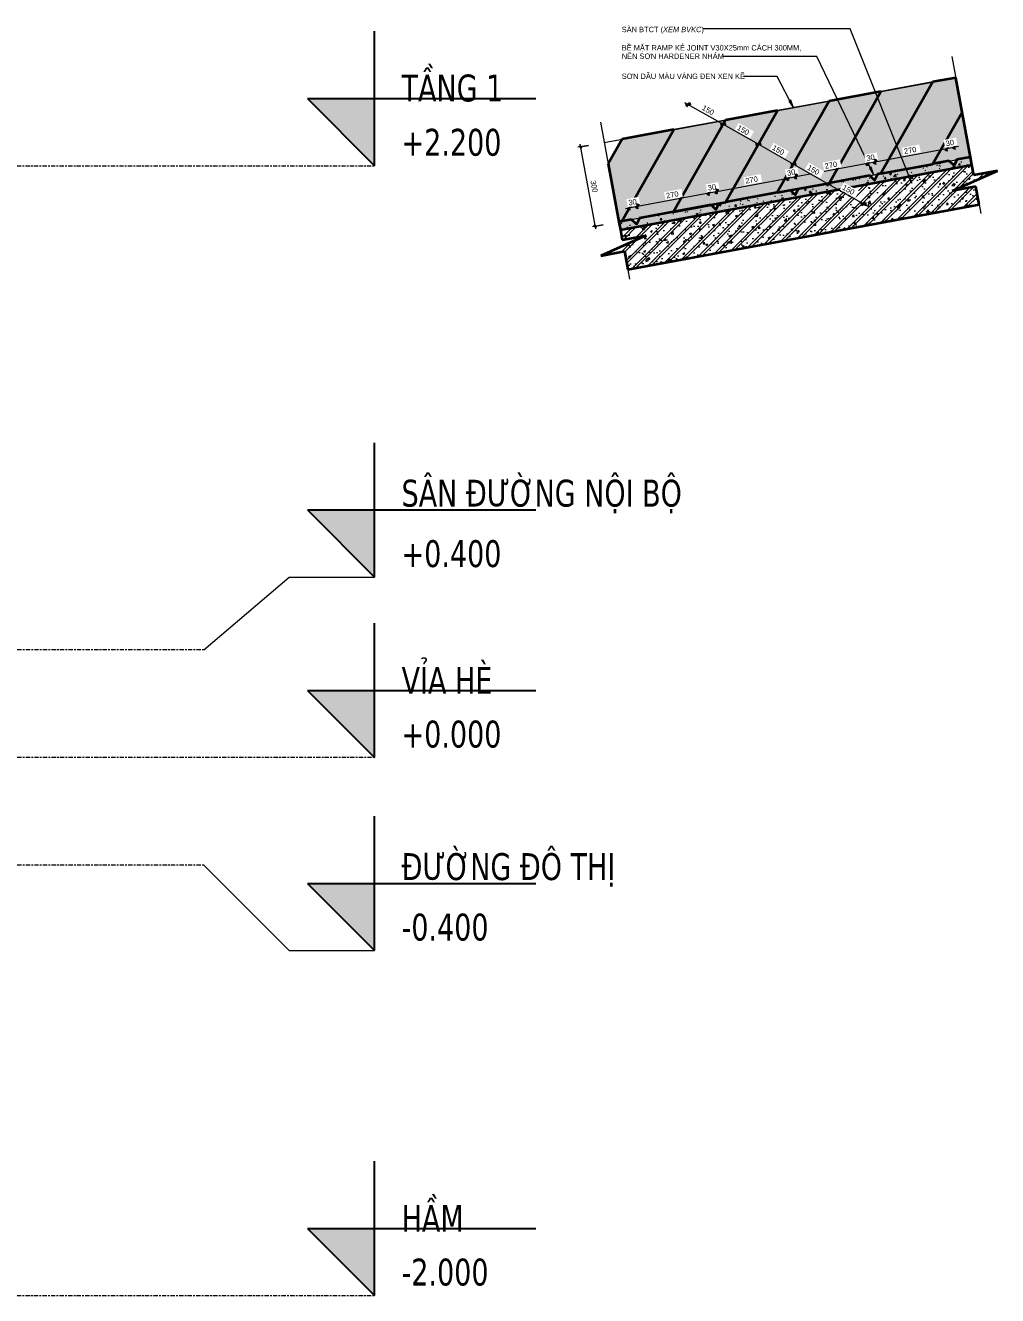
# Model space of a CAD drawing. Header units: millimetres. Extents: x 94264 to 187823, y -5375 to 75426.
# Drawn here: x 179865 to 183480, y -2000 to 2722 of the extents above; entities that cross this region are included whole.
import ezdxf

# ---------------------------------------------------------------- set-up
doc = ezdxf.new("R2010")
doc.units = ezdxf.units.MM
doc.linetypes.add('Centre', pattern=[31.75, 6.35, -4.7625, 15.875, -4.7625])
doc.linetypes.add('Dash', pattern=[6, 3, -3])
for name, color, linetype, lineweight in [('A-ANNO-DIMS', 211, 'Continuous', 9), ('A-ANNO-DIMS-10', 211, 'Continuous', 9), ('A-DETL-1', 90, 'Continuous', 35), ('A-DETL-GENF-1', 9, 'Continuous', 18), ('A-DETL-GENF-5', 31, 'Continuous', 18), ('A-DETL-GENF-6', 253, 'Continuous', 18), ('A-DETL-MEDM', 33, 'Continuous', 35), ('A-DETL-THIN', 151, 'Continuous', 18), ('A-FLOR-LEVL', 51, 'Continuous', 9), ('A-FLOR-LEVL-1', 51, 'Continuous', 25), ('A-FLOR-LEVL-2', 51, 'Centre', 9), ('A-FLOR-OVHD', 1, 'Dash', 18), ('G-ANNO-TEXT-1', 210, 'Continuous', 9), ('G-ANNO-TEXT-2', 7, 'Continuous', 9)]:
    doc.layers.add(name, color=color, linetype=linetype, lineweight=lineweight)
doc.styles.add('Arial_5', font='arial.ttf', dxfattribs={"width": 0.95, "height": 20})
doc.styles.add('Arial_6', font='arial.ttf', dxfattribs={"width": 0.8, "height": 20})
doc.styles.add('Arial_7', font='arial.ttf', dxfattribs={"height": 20})
doc.styles.add('Tahoma_B_1', font='tahomabd.ttf', dxfattribs={"width": 0.85, "height": 100})
doc.dimstyles.new('Diagonal_-_2_0mm_Arial', dxfattribs={"dimscale": 304.8, "dimtxt": 20.405188, "dimasz": 0.049213, "dimexe": 0.032808, "dimexo": 0.0625, "dimgap": 0.006562, "dimtad": 1, "dimdec": 0, "dimzin": 0, "dimdsep": 46, "dimtxsty": 'Arial_7', "dimblk1": 'OBLIQUE', "dimblk2": 'OBLIQUE', "dimsah": 1, "dimcen": 0.09, "dimdle": 0.049213, "dimazin": 0, "dimtfac": 1, "dimtdec": 4, "dimtix": 1, "dimtmove": 0, "dimatfit": 3, "dimfxl": 0.032808, "dimfxlon": 1, "dimtvp": 1, "dimtfill": 1, "dimtolj": 1, "dimtzin": 0, "dimarcsym": 2})
doc.dimstyles.new('TFV_Diagonal_-_2_mm_', dxfattribs={"dimscale": 304.8, "dimtxt": 20.405188, "dimasz": 0.026247, "dimexe": 0.032808, "dimexo": 0.0625, "dimgap": 0.022966, "dimtad": 1, "dimdec": 0, "dimrnd": 5, "dimzin": 0, "dimdsep": 46, "dimtxsty": 'Arial_6', "dimblk1": 'OBLIQUE', "dimblk2": 'OBLIQUE', "dimsah": 1, "dimcen": 0.09, "dimdle": 0.032808, "dimazin": 0, "dimtfac": 1, "dimtdec": 4, "dimtix": 1, "dimtmove": 0, "dimatfit": 3, "dimfxl": 0.098425, "dimfxlon": 1, "dimtvp": 1, "dimtolj": 1, "dimtzin": 0, "dimarcsym": 2})

# ---------------------------------------------------------------- blocks, each defined once
blk = doc.blocks.new('Level - CAO ĐỘ LEVEL-350587-TKCS_RAMP DỐC 2 - MẶT CẮT DỌC')
at = {"layer": 'A-FLOR-LEVL'}
blk.add_hatch(color=256, dxfattribs=at).paths.add_polyline_path([(-91865, 2450), (-91865, 2200), (-92115, 2450)])
at = {"layer": 'A-FLOR-LEVL-1'}
for p, q in [((-91865, 2200), (-91865, 2700)), ((-92115, 2450), (-91865, 2200)), ((-92115, 2450), (-91265, 2450))]:
    blk.add_line(p, q, dxfattribs=at)
blk = doc.blocks.new('DIMBLOCK35-CHI TIẾT RAMP - MẶT CẮT TƯỜNG SƠN DẦU')
at = {"layer": 'A-ANNO-DIMS-10'}
for p, q in [((181958.6, 2275.9), (181919.2, 2268.7)), ((181985.2, 1965.6), (181927.3, 2280.3)), ((181929.1, 2270.5), (181958.6, 2275.9)), ((182012.9, 1980.9), (181973.6, 1973.6)), ((181983.4, 1975.4), (182012.9, 1980.9))]:
    blk.add_line(p, q, dxfattribs=at)
at = {"layer": 'A-ANNO-DIMS-10', "lineweight": 35}
for p, q in [((181929.1, 2270.5), (181924.4, 2273.7)), ((181929.1, 2270.5), (181933.7, 2267.3)), ((181983.4, 1975.4), (181978.8, 1978.7)), ((181983.4, 1975.4), (181988.1, 1972.2))]:
    blk.add_line(p, q, dxfattribs=at)
at = {"layer": 'A-ANNO-DIMS-10', "color": 0, "insert": (181985.3, 2147), "char_height": 20, "width": 44.075, "attachment_point": 1, "rotation": 280.4375, "line_spacing_factor": 0.941778, "style": 'Arial_6'}
blk.add_mtext('300', dxfattribs=at)
blk = doc.blocks.new('_Oblique')
at = {"color": 0, "linetype": 'ByBlock', "lineweight": -2}
blk.add_line((-0.5, -0.5), (0.5, 0.5), dxfattribs=at)
blk = doc.blocks.new('DIMBLOCK36-CHI TIẾT RAMP - MẶT CẮT TƯỜNG SƠN DẦU')
at = {"layer": 'A-ANNO-DIMS-10'}
for p, q in [((182095.9, 2041.7), (182140.2, 2050)), ((182112.5, 2034.6), (182108.8, 2054.3)), ((182110.7, 2044.4), (182112.5, 2034.6)), ((182142.1, 2040.1), (182138.4, 2059.8)), ((182140.2, 2050), (182142.1, 2040.1))]:
    blk.add_line(p, q, dxfattribs=at)
at = {"layer": 'A-ANNO-DIMS-10', "lineweight": 35}
for p, q in [((182110.7, 2044.4), (182104.7, 2035.7)), ((182110.7, 2044.4), (182116.7, 2053.2)), ((182140.2, 2050), (182134.2, 2041.2)), ((182140.2, 2050), (182146.2, 2058.7))]:
    blk.add_line(p, q, dxfattribs=at)
at = {"layer": 'A-ANNO-DIMS-10', "color": 0, "insert": (182105.2, 2071.9), "char_height": 20, "width": 36.918, "attachment_point": 1, "rotation": 10.5799, "line_spacing_factor": 0.941778, "style": 'Arial_7', "bg_fill": 3, "box_fill_scale": 1.25, "bg_fill_color": 256, "bg_fill_true_color": 13158600, "bg_fill_transparency": 0}
blk.add_mtext('30', dxfattribs=at)
blk = doc.blocks.new('DIMBLOCK37-CHI TIẾT RAMP - MẶT CẮT TƯỜNG SƠN DẦU')
at = {"layer": 'A-ANNO-DIMS-10'}
for p, q in [((182140.2, 2050), (182405.8, 2099.6)), ((182407.6, 2089.7), (182403.9, 2109.4)), ((182405.8, 2099.6), (182407.6, 2089.7)), ((182142.1, 2040.1), (182138.4, 2059.8)), ((182140.2, 2050), (182142.1, 2040.1))]:
    blk.add_line(p, q, dxfattribs=at)
at = {"layer": 'A-ANNO-DIMS-10', "lineweight": 35}
for p, q in [((182405.8, 2099.6), (182399.8, 2090.8)), ((182405.8, 2099.6), (182411.8, 2108.3)), ((182140.2, 2050), (182134.2, 2041.2)), ((182140.2, 2050), (182146.2, 2058.7))]:
    blk.add_line(p, q, dxfattribs=at)
at = {"layer": 'A-ANNO-DIMS-10', "color": 0, "insert": (182245.2, 2098), "char_height": 20, "width": 55.377, "attachment_point": 1, "rotation": 10.5799, "line_spacing_factor": 0.941778, "style": 'Arial_7', "bg_fill": 3, "box_fill_scale": 1.25, "bg_fill_color": 256, "bg_fill_true_color": 13158600, "bg_fill_transparency": 0}
blk.add_mtext('270', dxfattribs=at)
blk = doc.blocks.new('DIMBLOCK38-CHI TIẾT RAMP - MẶT CẮT TƯỜNG SƠN DẦU')
at = {"layer": 'A-ANNO-DIMS-10', "lineweight": 35}
for p, q in [((182405.8, 2099.6), (182399.8, 2090.8)), ((182405.8, 2099.6), (182411.8, 2108.3)), ((182435.1, 2105), (182429.1, 2096.3)), ((182435.1, 2105), (182441.1, 2113.8))]:
    blk.add_line(p, q, dxfattribs=at)
at = {"layer": 'A-ANNO-DIMS-10'}
for p, q in [((182407.6, 2089.7), (182403.9, 2109.4)), ((182405.8, 2099.6), (182435.1, 2105)), ((182405.8, 2099.6), (182407.6, 2089.7)), ((182437, 2095.2), (182433.3, 2114.9)), ((182435.1, 2105), (182437, 2095.2))]:
    blk.add_line(p, q, dxfattribs=at)
at = {"layer": 'A-ANNO-DIMS-10', "color": 0, "insert": (182400.2, 2127), "char_height": 20, "width": 36.918, "attachment_point": 1, "rotation": 10.5799, "line_spacing_factor": 0.941778, "style": 'Arial_7', "bg_fill": 3, "box_fill_scale": 1.25, "bg_fill_color": 256, "bg_fill_true_color": 13158600, "bg_fill_transparency": 0}
blk.add_mtext('30', dxfattribs=at)
blk = doc.blocks.new('DIMBLOCK39-CHI TIẾT RAMP - MẶT CẮT TƯỜNG SƠN DẦU')
at = {"layer": 'A-ANNO-DIMS-10'}
for p, q in [((182435.1, 2105), (182700.5, 2154.6)), ((182702.4, 2144.8), (182698.7, 2164.4)), ((182700.5, 2154.6), (182702.4, 2144.8)), ((182437, 2095.2), (182433.3, 2114.9)), ((182435.1, 2105), (182437, 2095.2))]:
    blk.add_line(p, q, dxfattribs=at)
at = {"layer": 'A-ANNO-DIMS-10', "lineweight": 35}
for p, q in [((182700.5, 2154.6), (182694.5, 2145.9)), ((182700.5, 2154.6), (182706.5, 2163.4)), ((182435.1, 2105), (182429.1, 2096.3)), ((182435.1, 2105), (182441.1, 2113.8))]:
    blk.add_line(p, q, dxfattribs=at)
at = {"layer": 'A-ANNO-DIMS-10', "color": 0, "insert": (182540, 2153.1), "char_height": 20, "width": 55.377, "attachment_point": 1, "rotation": 10.5799, "line_spacing_factor": 0.941778, "style": 'Arial_7', "bg_fill": 3, "box_fill_scale": 1.25, "bg_fill_color": 256, "bg_fill_true_color": 13158600, "bg_fill_transparency": 0}
blk.add_mtext('270', dxfattribs=at)
blk = doc.blocks.new('DIMBLOCK40-CHI TIẾT RAMP - MẶT CẮT TƯỜNG SƠN DẦU')
at = {"layer": 'A-ANNO-DIMS-10', "lineweight": 35}
for p, q in [((182700.5, 2154.6), (182694.5, 2145.9)), ((182700.5, 2154.6), (182706.5, 2163.4)), ((182730, 2160.1), (182724, 2151.4)), ((182730, 2160.1), (182736, 2168.9))]:
    blk.add_line(p, q, dxfattribs=at)
at = {"layer": 'A-ANNO-DIMS-10'}
for p, q in [((182702.4, 2144.8), (182698.7, 2164.4)), ((182700.5, 2154.6), (182730, 2160.1)), ((182700.5, 2154.6), (182702.4, 2144.8)), ((182731.9, 2150.3), (182728.2, 2169.9)), ((182730, 2160.1), (182731.9, 2150.3))]:
    blk.add_line(p, q, dxfattribs=at)
at = {"layer": 'A-ANNO-DIMS-10', "color": 0, "insert": (182695, 2182), "char_height": 20, "width": 36.918, "attachment_point": 1, "rotation": 10.5799, "line_spacing_factor": 0.941778, "style": 'Arial_7', "bg_fill": 3, "box_fill_scale": 1.25, "bg_fill_color": 256, "bg_fill_true_color": 13158600, "bg_fill_transparency": 0}
blk.add_mtext('30', dxfattribs=at)
blk = doc.blocks.new('DIMBLOCK41-CHI TIẾT RAMP - MẶT CẮT TƯỜNG SƠN DẦU')
at = {"layer": 'A-ANNO-DIMS-10'}
for p, q in [((182997.3, 2199.9), (182993.7, 2219.5)), ((182730, 2160.1), (182995.5, 2209.7)), ((182995.5, 2209.7), (182997.3, 2199.9)), ((182731.9, 2150.3), (182728.2, 2169.9)), ((182730, 2160.1), (182731.9, 2150.3))]:
    blk.add_line(p, q, dxfattribs=at)
at = {"layer": 'A-ANNO-DIMS-10', "lineweight": 35}
for p, q in [((182995.5, 2209.7), (182989.5, 2200.9)), ((182995.5, 2209.7), (183001.5, 2218.4)), ((182730, 2160.1), (182724, 2151.4)), ((182730, 2160.1), (182736, 2168.9))]:
    blk.add_line(p, q, dxfattribs=at)
at = {"layer": 'A-ANNO-DIMS-10', "color": 0, "insert": (182834.9, 2208.2), "char_height": 20, "width": 55.377, "attachment_point": 1, "rotation": 10.5799, "line_spacing_factor": 0.941778, "style": 'Arial_7', "bg_fill": 3, "box_fill_scale": 1.25, "bg_fill_color": 256, "bg_fill_true_color": 13158600, "bg_fill_transparency": 0}
blk.add_mtext('270', dxfattribs=at)
blk = doc.blocks.new('DIMBLOCK42-CHI TIẾT RAMP - MẶT CẮT TƯỜNG SƠN DẦU')
at = {"layer": 'A-ANNO-DIMS-10'}
for p, q in [((182997.3, 2199.9), (182993.7, 2219.5)), ((183026.8, 2205.4), (183023.1, 2225)), ((182995.5, 2209.7), (183024.9, 2215.2)), ((182995.5, 2209.7), (182997.3, 2199.9)), ((183024.9, 2215.2), (183026.8, 2205.4))]:
    blk.add_line(p, q, dxfattribs=at)
at = {"layer": 'A-ANNO-DIMS-10', "lineweight": 35}
for p, q in [((183024.9, 2215.2), (183030.9, 2223.9)), ((182995.5, 2209.7), (182989.5, 2200.9)), ((182995.5, 2209.7), (183001.5, 2218.4)), ((183024.9, 2215.2), (183018.9, 2206.4))]:
    blk.add_line(p, q, dxfattribs=at)
at = {"layer": 'A-ANNO-DIMS-10', "color": 0, "insert": (182989.9, 2237.1), "char_height": 20, "width": 36.918, "attachment_point": 1, "rotation": 10.5799, "line_spacing_factor": 0.941778, "style": 'Arial_7', "bg_fill": 3, "box_fill_scale": 1.25, "bg_fill_color": 256, "bg_fill_true_color": 13158600, "bg_fill_transparency": 0}
blk.add_mtext('30', dxfattribs=at)
blk = doc.blocks.new('DIMBLOCK43-CHI TIẾT RAMP - MẶT CẮT TƯỜNG SƠN DẦU')
at = {"layer": 'A-ANNO-DIMS-10'}
for p, q in [((183292.2, 2254.9), (183288.5, 2274.6)), ((183026.8, 2205.4), (183023.1, 2225)), ((183024.9, 2215.2), (183290.3, 2264.8)), ((183290.3, 2264.8), (183292.2, 2254.9)), ((183024.9, 2215.2), (183026.8, 2205.4))]:
    blk.add_line(p, q, dxfattribs=at)
at = {"layer": 'A-ANNO-DIMS-10', "lineweight": 35}
for p, q in [((183290.3, 2264.8), (183296.3, 2273.5)), ((183024.9, 2215.2), (183030.9, 2223.9)), ((183290.3, 2264.8), (183284.3, 2256)), ((183024.9, 2215.2), (183018.9, 2206.4))]:
    blk.add_line(p, q, dxfattribs=at)
at = {"layer": 'A-ANNO-DIMS-10', "color": 0, "insert": (183129.8, 2263.2), "char_height": 20, "width": 55.377, "attachment_point": 1, "rotation": 10.5799, "line_spacing_factor": 0.941778, "style": 'Arial_7', "bg_fill": 3, "box_fill_scale": 1.25, "bg_fill_color": 256, "bg_fill_true_color": 13158600, "bg_fill_transparency": 0}
blk.add_mtext('270', dxfattribs=at)
blk = doc.blocks.new('DIMBLOCK44-CHI TIẾT RAMP - MẶT CẮT TƯỜNG SƠN DẦU')
at = {"layer": 'A-ANNO-DIMS-10'}
for p, q in [((183292.2, 2254.9), (183288.5, 2274.6)), ((183290.3, 2264.8), (183334.6, 2273)), ((183321.7, 2260.4), (183318, 2280.1)), ((183319.8, 2270.3), (183321.7, 2260.4)), ((183290.3, 2264.8), (183292.2, 2254.9))]:
    blk.add_line(p, q, dxfattribs=at)
at = {"layer": 'A-ANNO-DIMS-10', "lineweight": 35}
for p, q in [((183290.3, 2264.8), (183296.3, 2273.5)), ((183319.8, 2270.3), (183313.8, 2261.5)), ((183319.8, 2270.3), (183325.8, 2279)), ((183290.3, 2264.8), (183284.3, 2256))]:
    blk.add_line(p, q, dxfattribs=at)
at = {"layer": 'A-ANNO-DIMS-10', "color": 0, "insert": (183284.8, 2292.2), "char_height": 20, "width": 36.918, "attachment_point": 1, "rotation": 10.5799, "line_spacing_factor": 0.941778, "style": 'Arial_7', "bg_fill": 3, "box_fill_scale": 1.25, "bg_fill_color": 256, "bg_fill_true_color": 13158600, "bg_fill_transparency": 0}
blk.add_mtext('30', dxfattribs=at)
blk = doc.blocks.new('DIMBLOCK45-CHI TIẾT RAMP - MẶT CẮT TƯỜNG SƠN DẦU')
at = {"layer": 'A-ANNO-DIMS-10'}
for p, q in [((182316, 2435.7), (182459.5, 2354.3)), ((182324.1, 2419.6), (182334, 2437)), ((182329, 2428.3), (182324.1, 2419.6)), ((182464.4, 2363), (182454.6, 2345.6)), ((182459.5, 2354.3), (182464.4, 2363))]:
    blk.add_line(p, q, dxfattribs=at)
at = {"layer": 'A-ANNO-DIMS-10', "lineweight": 35}
for p, q in [((182329, 2428.3), (182318.8, 2425.4)), ((182329, 2428.3), (182339.3, 2431.1)), ((182459.5, 2354.3), (182449.3, 2351.4)), ((182459.5, 2354.3), (182469.7, 2357.1))]:
    blk.add_line(p, q, dxfattribs=at)
at = {"layer": 'A-ANNO-DIMS-10', "color": 0, "insert": (182388, 2427), "char_height": 20, "width": 55.377, "attachment_point": 1, "rotation": 330.4375, "line_spacing_factor": 0.941778, "style": 'Arial_7', "bg_fill": 3, "box_fill_scale": 1.25, "bg_fill_color": 256, "bg_fill_true_color": 13158600, "bg_fill_transparency": 0}
blk.add_mtext('150', dxfattribs=at)
blk = doc.blocks.new('DIMBLOCK46-CHI TIẾT RAMP - MẶT CẮT TƯỜNG SƠN DẦU')
at = {"layer": 'A-ANNO-DIMS-10'}
for p, q in [((182464.4, 2363), (182454.6, 2345.6)), ((182459.5, 2354.3), (182464.4, 2363)), ((182459.5, 2354.3), (182590, 2280.3)), ((182594.9, 2289), (182585.1, 2271.6)), ((182590, 2280.3), (182594.9, 2289))]:
    blk.add_line(p, q, dxfattribs=at)
at = {"layer": 'A-ANNO-DIMS-10', "lineweight": 35}
for p, q in [((182459.5, 2354.3), (182449.3, 2351.4)), ((182459.5, 2354.3), (182469.7, 2357.1)), ((182590, 2280.3), (182579.8, 2277.4)), ((182590, 2280.3), (182600.2, 2283.1))]:
    blk.add_line(p, q, dxfattribs=at)
at = {"layer": 'A-ANNO-DIMS-10', "color": 0, "insert": (182518.5, 2353), "char_height": 20, "width": 55.377, "attachment_point": 1, "rotation": 330.4375, "line_spacing_factor": 0.941778, "style": 'Arial_7', "bg_fill": 3, "box_fill_scale": 1.25, "bg_fill_color": 256, "bg_fill_true_color": 13158600, "bg_fill_transparency": 0}
blk.add_mtext('150', dxfattribs=at)
blk = doc.blocks.new('DIMBLOCK47-CHI TIẾT RAMP - MẶT CẮT TƯỜNG SƠN DẦU')
at = {"layer": 'A-ANNO-DIMS-10', "lineweight": 35}
for p, q in [((182590, 2280.3), (182579.8, 2277.4)), ((182590, 2280.3), (182600.2, 2283.1)), ((182720.5, 2206.3), (182710.2, 2203.4)), ((182720.5, 2206.3), (182730.7, 2209.1))]:
    blk.add_line(p, q, dxfattribs=at)
at = {"layer": 'A-ANNO-DIMS-10'}
for p, q in [((182594.9, 2289), (182585.1, 2271.6)), ((182590, 2280.3), (182594.9, 2289)), ((182590, 2280.3), (182720.5, 2206.3)), ((182725.4, 2215), (182715.5, 2197.6)), ((182720.5, 2206.3), (182725.4, 2215))]:
    blk.add_line(p, q, dxfattribs=at)
at = {"layer": 'A-ANNO-DIMS-10', "color": 0, "insert": (182649, 2279), "char_height": 20, "width": 55.377, "attachment_point": 1, "rotation": 330.4375, "line_spacing_factor": 0.941778, "style": 'Arial_7', "bg_fill": 3, "box_fill_scale": 1.25, "bg_fill_color": 256, "bg_fill_true_color": 13158600, "bg_fill_transparency": 0}
blk.add_mtext('150', dxfattribs=at)
blk = doc.blocks.new('DIMBLOCK48-CHI TIẾT RAMP - MẶT CẮT TƯỜNG SƠN DẦU')
at = {"layer": 'A-ANNO-DIMS-10', "lineweight": 35}
for p, q in [((182720.5, 2206.3), (182710.2, 2203.4)), ((182720.5, 2206.3), (182730.7, 2209.1)), ((182850.9, 2132.2), (182840.7, 2129.4)), ((182850.9, 2132.2), (182861.2, 2135.1))]:
    blk.add_line(p, q, dxfattribs=at)
at = {"layer": 'A-ANNO-DIMS-10'}
for p, q in [((182725.4, 2215), (182715.5, 2197.6)), ((182720.5, 2206.3), (182725.4, 2215)), ((182720.5, 2206.3), (182850.9, 2132.2)), ((182855.9, 2140.9), (182846, 2123.5)), ((182850.9, 2132.2), (182855.9, 2140.9))]:
    blk.add_line(p, q, dxfattribs=at)
at = {"layer": 'A-ANNO-DIMS-10', "color": 0, "insert": (182779.4, 2205), "char_height": 20, "width": 55.377, "attachment_point": 1, "rotation": 330.4375, "line_spacing_factor": 0.941778, "style": 'Arial_7', "bg_fill": 3, "box_fill_scale": 1.25, "bg_fill_color": 256, "bg_fill_true_color": 13158600, "bg_fill_transparency": 0}
blk.add_mtext('150', dxfattribs=at)
blk = doc.blocks.new('DIMBLOCK49-CHI TIẾT RAMP - MẶT CẮT TƯỜNG SƠN DẦU')
at = {"layer": 'A-ANNO-DIMS-10', "lineweight": 35}
for p, q in [((182850.9, 2132.2), (182840.7, 2129.4)), ((182850.9, 2132.2), (182861.2, 2135.1)), ((182981.4, 2058.2), (182971.2, 2055.4)), ((182981.4, 2058.2), (182991.6, 2061.1))]:
    blk.add_line(p, q, dxfattribs=at)
at = {"layer": 'A-ANNO-DIMS-10'}
for p, q in [((182855.9, 2140.9), (182846, 2123.5)), ((182850.9, 2132.2), (182855.9, 2140.9)), ((182850.9, 2132.2), (182994.5, 2050.8)), ((182986.3, 2066.9), (182976.5, 2049.5)), ((182981.4, 2058.2), (182986.3, 2066.9))]:
    blk.add_line(p, q, dxfattribs=at)
at = {"layer": 'A-ANNO-DIMS-10', "color": 0, "insert": (182909.9, 2131), "char_height": 20, "width": 55.377, "attachment_point": 1, "rotation": 330.4375, "line_spacing_factor": 0.941778, "style": 'Arial_7', "bg_fill": 3, "box_fill_scale": 1.25, "bg_fill_color": 256, "bg_fill_true_color": 13158600, "bg_fill_transparency": 0}
blk.add_mtext('150', dxfattribs=at)

msp = doc.modelspace()

# ---------------------------------------------------------------- hatches: boundary and pattern name
at = {"layer": 'A-DETL-GENF-1'}
h = msp.add_hatch(dxfattribs=at)
h.set_pattern_fill('FP_26', color=256, style=0, pattern_type=2)
h.set_pattern_definition([(50, (179295.841, 0), (21.86195, -1.91319), [2.286, -25.146]), (355, (179295.841, 0), (-4.22889, 22.92682), [1.829, -20.117]), (100.451, (179297.663, -0.16), (17.63268, 21.01409), [1.943, -21.371]), (46.184, (179295.84, 6.096), (32.52921, -5.04517), [3.429, -37.719]), (96.636, (179298.552, 5.676), (28.48872, 29.69111), [2.914, -32.056]), (351.184, (179295.84, 6.096), (28.489, 29.6905), [2.743, -30.175]), (21, (179298.89, 4.572), (18.19336, -12.2722), [2.286, -25.146]), (326, (179298.89, 4.572), (7.41647, 22.10245), [1.829, -20.117]), (71.451, (179300.405, 3.55), (25.60972, 9.83084), [1.943, -21.371]), (37.5, (179295.841, 0), (0.37084, 10.146492), [0.335, -19.538, 0.335, -20.086, -20.193]), (37.5, (179295.841, 0), (0.37084, 10.146492), [-40.295, 0.335, -19.858]), (7.5, (179295.841, 0), (8.018483, 12.021467), [0.335, -11.308, 0.335, -19.08, -7.696]), (7.5, (179295.841, 0), (8.018483, 12.021467), [-31.059, 0.335, -7.361]), (327.5, (179289.044, 0), (16.271049, -0.687022), [0.335, -7.285, 0.335, -23.439, -31.547]), (327.5, (179289.044, 0), (16.271049, -0.687022), [-31.394, 0.335, -31.212]), (317.5, (179285.996, 0), (17.77573, 3.05162), [0.335, -9.571, 0.335, -15.453, -22.403]), (317.5, (179285.996, 0), (17.77573, 3.05162), [-25.695, 0.335, -22.068])])
h.paths.add_polyline_path([(182077.1, 1962.2), (183384.3, 2203), (183378.8, 2232.6), (183328.6, 2223.4), (183317.5, 2200.9), (183299.1, 2217.9), (183238.1, 2206.7), (183238, 2206.5), (183045.4, 2171.1), (183045.4, 2171.2), (183033.5, 2169), (183022.4, 2146.5), (183004.1, 2163.5), (182738.5, 2114.5), (182727.4, 2092.1), (182709.1, 2109.1), (182443.5, 2060.2), (182432.4, 2037.7), (182414.2, 2054.6), (182148.5, 2005.7), (182137.4, 1983.2), (182118.9, 2000.3), (182071.7, 1991.6)])
h = msp.add_hatch(dxfattribs=at)
h.set_pattern_fill('FP_25', color=256, style=0, pattern_type=2)
h.set_pattern_definition([(50, (179295.84, 0), (72.8738, -6.3761), [7.62, -83.82]), (355, (179295.84, 0), (-14.097, 76.4224), [6.096, -67.056]), (100.451, (179301.914, -0.53), (58.777, 70.0469), [6.476, -71.236]), (46.184, (179295.84, 20.32), (108.4314, -16.8175), [11.43, -125.73]), (96.636, (179304.88, 18.92), (94.961, 98.971), [9.714, -106.854]), (351.184, (179295.84, 20.32), (94.9623, 98.9702), [9.144, -100.584]), (21, (179306, 15.24), (60.64565, -40.9065), [7.62, -83.82]), (326, (179306, 15.24), (24.7208, 73.6749), [6.096, -67.056]), (71.451, (179311.055, 11.83), (85.3669, 32.7687), [6.476, -71.236]), (37.5, (179295.84, 0), (1.23552, 33.82243), [0.671, -65.573, 0.671, -67.401, -67.31]), (37.5, (179295.84, 0), (1.23552, 33.82243), [-134.315, 0.671, -66.639]), (7.5, (179295.84, 0), (26.72815, 40.07255), [0.671, -38.141, 0.671, -64.049, -25.654]), (7.5, (179295.84, 0), (26.72815, 40.07255), [-103.53, 0.671, -24.983]), (327.5, (179273.184, 0), (54.23632, -2.29212), [0.671, -24.729, 0.671, -78.577, -105.156]), (327.5, (179273.184, 0), (54.23632, -2.29212), [-104.648, 0.671, -104.485]), (317.5, (179263.024, 0), (59.2516, 10.17014), [0.671, -32.349, 0.671, -51.958, -74.676]), (317.5, (179263.024, 0), (59.2516, 10.17014), [-85.649, 0.671, -74.005]), (45, (179295.84, 0), (-25.14472, 25.14472), []), (45, (179295.84, 38.1), (-25.14472, 25.14472), [])])
h.paths.add_polyline_path([(182104.3, 1814.7), (183411.5, 2055.5), (183399, 2123.1), (183311.3, 2106.7), (183479.6, 2181.5), (183391.3, 2165.2), (183384.3, 2203), (182077.1, 1962.2), (182084.1, 1924.4), (182172.4, 1940.6), (182004.1, 1865.8), (182091.9, 1882.2)])
at = {"layer": 'A-DETL-GENF-5'}
h = msp.add_hatch(color=256, dxfattribs=at)
h.paths.add_polyline_path([(182082.5, 1993.7), (182275.1, 2029.2), (182468.3, 2369.8), (182275.8, 2334.3), (182086.3, 2000.3)])
h.paths.add_polyline_path([(182467.7, 2064.7), (182660.3, 2100.2), (182853.5, 2440.8), (182660.9, 2405.3), (182468.3, 2065.8)])
h.paths.add_polyline_path([(182852.9, 2135.7), (183045.5, 2171.2), (183238.6, 2511.7), (183046, 2476.2), (182853.5, 2136.7)])
h.paths.add_polyline_path([(183238.1, 2206.7), (183299.1, 2217.9), (183299.2, 2217.8), (183328.5, 2223.2), (183328.6, 2223.4), (183378.8, 2232.6), (183347.6, 2399.8), (183238.6, 2207.7)])
at = {"layer": 'A-DETL-GENF-6'}
h = msp.add_hatch(color=256, dxfattribs=at)
h.paths.add_polyline_path([(182071.7, 1991.7), (182082.5, 1993.7), (182275.8, 2334.3), (182083.2, 2298.9), (182031.4, 2207.5)])
h.paths.add_polyline_path([(182275.1, 2029.2), (182467.7, 2064.6), (182660.9, 2405.3), (182468.3, 2369.8)])
h.paths.add_polyline_path([(182660.3, 2100.1), (182852.8, 2135.6), (183046, 2476.2), (182853.5, 2440.8)])
h.paths.add_polyline_path([(183045.4, 2171.1), (183238, 2206.5), (183347.6, 2399.8), (183323.8, 2527.4), (183238.6, 2511.7)])
h = msp.add_hatch(dxfattribs=at)
h.set_pattern_fill('FP_27', color=256, style=0, pattern_type=2)
h.set_pattern_definition([(50, (179295.84, 0), (72.8738, -6.3761), [7.62, -83.82]), (355, (179295.84, 0), (-14.097, 76.4224), [6.096, -67.056]), (100.451, (179301.914, -0.53), (58.777, 70.0469), [6.476, -71.236]), (46.184, (179295.84, 20.32), (108.4314, -16.8175), [11.43, -125.73]), (96.636, (179304.88, 18.92), (94.961, 98.971), [9.714, -106.854]), (351.184, (179295.84, 20.32), (94.9623, 98.9702), [9.144, -100.584]), (21, (179306, 15.24), (60.64565, -40.9065), [7.62, -83.82]), (326, (179306, 15.24), (24.7208, 73.6749), [6.096, -67.056]), (71.451, (179311.055, 11.83), (85.3669, 32.7687), [6.476, -71.236]), (37.5, (179295.84, 0), (1.23552, 33.82243), [3.353, -62.89, 3.353, -64.719, -67.31]), (37.5, (179295.84, 0), (1.23552, 33.82243), [-134.315, 3.353, -63.957]), (7.5, (179295.84, 0), (26.72815, 40.07255), [3.353, -35.458, 3.353, -61.366, -25.654]), (7.5, (179295.84, 0), (26.72815, 40.07255), [-103.53, 3.353, -22.301]), (327.5, (179273.184, 0), (54.23632, -2.29212), [3.353, -22.047, 3.353, -75.895, -105.156]), (327.5, (179273.184, 0), (54.23632, -2.29212), [-104.648, 3.353, -101.803]), (317.5, (179263.024, 0), (59.2516, 10.17014), [3.353, -29.667, 3.353, -49.276, -74.676]), (317.5, (179263.024, 0), (59.2516, 10.17014), [-85.649, 3.353, -71.323])])
h.paths.add_polyline_path([(182077.1, 1962.2), (183384.3, 2203), (183378.8, 2232.6), (183328.6, 2223.4), (183317.5, 2200.9), (183299.1, 2217.9), (183238.1, 2206.7), (183238, 2206.5), (183045.4, 2171.1), (183045.4, 2171.2), (183033.5, 2169), (183022.4, 2146.5), (183004.1, 2163.5), (182738.5, 2114.5), (182727.4, 2092.1), (182709.1, 2109.1), (182443.5, 2060.2), (182432.4, 2037.7), (182414.2, 2054.6), (182148.5, 2005.7), (182137.4, 1983.2), (182118.9, 2000.3), (182071.7, 1991.6)])
at = {"layer": 'G-ANNO-TEXT-1'}
for points in [[(182720.8, 2415.7), (182710.4, 2444.1), (182703.4, 2440.4)], [(183019.3, 2165.7), (183009.9, 2194.5), (183002.7, 2191.1)], [(183160.8, 2136), (183153.3, 2165.3), (183146, 2162.4)]]:
    msp.add_hatch(color=256, dxfattribs=at).paths.add_polyline_path(points)

# ---------------------------------------------------------------- linework, layer by layer
at = {"layer": 'A-DETL-1'}
for p, q in [((183311.3, 2106.7), (183479.6, 2181.5)), ((183391.3, 2165.2), (183384.3, 2203)), ((183479.6, 2181.5), (183391.3, 2165.2)), ((183399, 2123.1), (183311.3, 2106.7)), ((183411.5, 2055.5), (183399, 2123.1)), ((182104.3, 1814.7), (183411.5, 2055.5)), ((182172.4, 1940.6), (182004.1, 1865.8)), ((182077.1, 1962.2), (182084.1, 1924.4)), ((182084.1, 1924.4), (182172.4, 1940.6)), ((182004.1, 1865.8), (182091.9, 1882.2)), ((182091.9, 1882.2), (182104.3, 1814.7))]:
    msp.add_line(p, q, dxfattribs=at)
at = {"layer": 'A-DETL-MEDM'}
for p, q in [((183238.6, 2511.7), (183045.4, 2171.1)), ((183323.8, 2527.4), (183238.6, 2511.7)), ((183347.6, 2399.8), (183323.8, 2527.4)), ((182852.8, 2135.6), (183046, 2476.2)), ((183046, 2476.2), (182853.5, 2440.8)), ((182853.5, 2440.8), (182660.3, 2100.1)), ((182468.3, 2369.8), (182275.1, 2029.2)), ((182467.7, 2064.6), (182660.9, 2405.3)), ((182660.9, 2405.3), (182468.3, 2369.8)), ((183238, 2206.5), (183347.6, 2399.8)), ((183378.9, 2232.5), (183347.6, 2399.8)), ((182082.5, 1993.7), (182275.8, 2334.3)), ((182275.8, 2334.3), (182083.2, 2298.9)), ((182083.2, 2298.9), (182031.4, 2207.5)), ((183328.6, 2223.4), (183317.5, 2200.9)), ((183378.8, 2232.6), (183328.6, 2223.4)), ((183384.3, 2203), (183378.8, 2232.6)), ((182031.4, 2207.5), (182071.7, 1991.7)), ((182077.1, 1962.2), (183384.3, 2203)), ((183045.4, 2171.1), (183238, 2206.5)), ((183299.1, 2217.9), (183238.1, 2206.7)), ((183317.5, 2200.9), (183299.1, 2217.9)), ((182660.3, 2100.1), (182852.8, 2135.6)), ((183004.1, 2163.5), (182852.9, 2135.7)), ((183022.4, 2146.5), (183004.1, 2163.5)), ((183033.5, 2169), (183022.4, 2146.5)), ((183045.5, 2171.2), (183033.5, 2169)), ((182660.3, 2100.2), (182467.7, 2064.7)), ((182727.4, 2092.1), (182709.1, 2109.1)), ((182738.5, 2114.5), (182727.4, 2092.1)), ((182414.2, 2054.6), (182148.5, 2005.7)), ((182275.1, 2029.2), (182467.7, 2064.6)), ((182432.4, 2037.7), (182414.2, 2054.6)), ((182443.5, 2060.2), (182432.4, 2037.7)), ((182118.9, 2000.3), (182071.7, 1991.6)), ((182071.7, 1991.7), (182082.5, 1993.7)), ((182071.7, 1991.6), (182077.1, 1962.2)), ((182137.4, 1983.2), (182118.9, 2000.3)), ((182148.5, 2005.7), (182137.4, 1983.2))]:
    msp.add_line(p, q, dxfattribs=at)
at = {"layer": 'A-DETL-THIN'}
for p, q in [((183309.1, 2606), (183378.9, 2232.5)), ((182017.3, 2286.7), (183323.8, 2527.4)), ((183238.6, 2511.7), (183046, 2476.2)), ((182853.5, 2440.8), (182660.9, 2405.3)), ((182003.5, 2362.2), (182071.7, 1991.7)), ((182468.3, 2369.8), (182275.8, 2334.3)), ((182071.7, 1991.7), (183378.9, 2232.5)), ((183299.2, 2217.8), (183328.5, 2223.2)), ((183379.3, 2230), (183391.3, 2165.2)), ((183267.1, 2211.9), (183101.4, 2181.4)), ((183479.6, 2181.5), (183311.3, 2106.7)), ((183391.3, 2165.2), (183479.6, 2181.5)), ((182768.4, 2120), (182827.4, 2130.9)), ((182768.4, 2120), (182827.4, 2130.9)), ((183004.2, 2163.5), (183033.5, 2168.9)), ((183311.3, 2106.7), (183399, 2123.1)), ((183399, 2123.1), (183417.5, 2022.9)), ((183413.2, 2055.8), (182135.5, 1820.4)), ((182453.7, 2062.1), (182512.7, 2072.9)), ((182453.7, 2062.1), (182512.7, 2072.9)), ((182072.2, 1989.2), (182084.1, 1924.4)), ((182082.5, 1993.7), (182275.1, 2029.2)), ((182139, 2004.1), (182198, 2015)), ((182139, 2004.1), (182198, 2015)), ((182172.8, 1940.7), (182004.1, 1865.7)), ((182084.1, 1924.4), (182172.8, 1940.7)), ((182004.1, 1865.7), (182091.9, 1882.1)), ((182091.9, 1882.1), (182111.2, 1778.9))]:
    msp.add_line(p, q, dxfattribs=at)
at = {"layer": 'A-FLOR-LEVL'}
for p, q in [((180528.2, 400), (180845.7, 670.7)), ((180845.7, 670.7), (181163.2, 670.7)), ((180528.2, -400), (180845.7, -717.5)), ((180845.7, -717.5), (181163.2, -717.5))]:
    msp.add_line(p, q, dxfattribs=at)
at = {"layer": 'A-FLOR-LEVL-2'}
for p, q in [((151786.7, 2200), (181163.2, 2200)), ((180528.2, 400), (151786.7, 400)), ((181163.2, 0), (151786.7, 0)), ((180528.2, -400), (151786.7, -400)), ((151786.7, -2000), (181163.2, -2000))]:
    msp.add_line(p, q, dxfattribs=at)
at = {"layer": 'A-FLOR-OVHD'}
for p, q in [((183329.9, 2221.6), (183318.1, 2197.6)), ((183379.2, 2230.7), (183329.9, 2221.6)), ((183298.5, 2215.8), (183034.9, 2167.2)), ((183318.1, 2197.6), (183298.5, 2215.8)), ((183003.5, 2161.4), (182739.9, 2112.8)), ((183023, 2143.2), (183003.5, 2161.4)), ((183034.9, 2167.2), (183023, 2143.2)), ((182708.4, 2107), (182444.8, 2058.5)), ((182728, 2088.8), (182708.4, 2107)), ((182739.9, 2112.8), (182728, 2088.8)), ((182413.5, 2052.5), (182149.8, 2003.9)), ((182433, 2034.4), (182413.5, 2052.5)), ((182444.8, 2058.5), (182433, 2034.4)), ((182118.3, 1998.2), (182072.1, 1989.7)), ((182138, 1979.9), (182118.3, 1998.2)), ((182149.8, 2003.9), (182138, 1979.9))]:
    msp.add_line(p, q, dxfattribs=at)
at = {"layer": 'G-ANNO-TEXT-1'}
for p, q in [((182405.6, 2709.1), (182385, 2709.1)), ((182931.5, 2709.1), (182405.6, 2709.1)), ((183160.8, 2136), (182931.5, 2709.1)), ((182741.2, 2605.7), (182457.2, 2605.7)), ((182807.8, 2605.7), (182741.2, 2605.7)), ((183019.3, 2165.7), (182807.8, 2605.7)), ((182535.1, 2532.3), (182534.5, 2532.3)), ((182659.7, 2532.3), (182535.1, 2532.3)), ((182720.8, 2415.7), (182659.7, 2532.3)), ((182710.4, 2444.1), (182703.4, 2440.4)), ((182703.4, 2440.4), (182720.8, 2415.7)), ((182720.8, 2415.7), (182710.4, 2444.1)), ((183009.9, 2194.5), (183002.7, 2191.1)), ((183002.7, 2191.1), (183019.3, 2165.7)), ((183019.3, 2165.7), (183009.9, 2194.5)), ((183153.3, 2165.3), (183146, 2162.4)), ((183146, 2162.4), (183160.8, 2136)), ((183160.8, 2136), (183153.3, 2165.3))]:
    msp.add_line(p, q, dxfattribs=at)

# ---------------------------------------------------------------- block references
at = {"layer": 'A-FLOR-LEVL-1'}
for p in [(273028.2, 0), (273028.2, -1529.3), (273028.2, -2200), (273028.2, -2917.5), (273028.2, -4200)]:
    msp.add_blockref('Level - CAO ĐỘ LEVEL-350587-TKCS_RAMP DỐC 2 - MẶT CẮT DỌC', p, dxfattribs=at)

# ---------------------------------------------------------------- texts
at = {"layer": 'A-FLOR-LEVL', "char_height": 100, "line_spacing_factor": 0.996129, "style": 'Tahoma_B_1'}
for s, insert, width, attachment_point in [('\\pt510,1020,1530,2040,2550,3060,3570,4080,4590,5100,5610,6120,6630,7140,7650,8160,8670,9180,9690,10200,10710,11220,11730,12240,12750,13260,13770,14280,14790,15300,15810,16320;TẦNG 1', (181263.5, 2437.2), 452.625, 7), ('\\pt212.5,425,637.5,850,1062.5,1275,1487.5,1700,1912.5,2125,2337.5,2550,2762.5,2975,3187.5,3400,3612.5,3825,4037.5,4250,4462.5,4675,4887.5,5100,5312.5,5525,5737.5,5950,6162.5,6375,6587.5,6800;+2.200', (181263.5, 2337.5), 441.575, 1), ('\\pt510,1020,1530,2040,2550,3060,3570,4080,4590,5100,5610,6120,6630,7140,7650,8160,8670,9180,9690,10200,10710,11220,11730,12240,12750,13260,13770,14280,14790,15300,15810,16320;SÂN ĐƯỜNG NỘI BỘ', (181263.5, 907.9), 1256.725, 7), ('\\pt212.5,425,637.5,850,1062.5,1275,1487.5,1700,1912.5,2125,2337.5,2550,2762.5,2975,3187.5,3400,3612.5,3825,4037.5,4250,4462.5,4675,4887.5,5100,5312.5,5525,5737.5,5950,6162.5,6375,6587.5,6800;+0.400', (181263.5, 808.3), 441.575, 1), ('\\pt510,1020,1530,2040,2550,3060,3570,4080,4590,5100,5610,6120,6630,7140,7650,8160,8670,9180,9690,10200,10710,11220,11730,12240,12750,13260,13770,14280,14790,15300,15810,16320;VỈA HÈ', (181263.5, 237.2), 427.55, 7), ('\\pt212.5,425,637.5,850,1062.5,1275,1487.5,1700,1912.5,2125,2337.5,2550,2762.5,2975,3187.5,3400,3612.5,3825,4037.5,4250,4462.5,4675,4887.5,5100,5312.5,5525,5737.5,5950,6162.5,6375,6587.5,6800;+0.000', (181263.5, 137.5), 441.575, 1), ('\\pt510,1020,1530,2040,2550,3060,3570,4080,4590,5100,5610,6120,6630,7140,7650,8160,8670,9180,9690,10200,10710,11220,11730,12240,12750,13260,13770,14280,14790,15300,15810,16320;ĐƯỜNG ĐÔ THỊ', (181263.5, -480.3), 958.8, 7), ('\\pt212.5,425,637.5,850,1062.5,1275,1487.5,1700,1912.5,2125,2337.5,2550,2762.5,2975,3187.5,3400,3612.5,3825,4037.5,4250,4462.5,4675,4887.5,5100,5312.5,5525,5737.5,5950,6162.5,6375,6587.5,6800;-0.400', (181263.5, -580), 396.525, 1), ('\\pt510,1020,1530,2040,2550,3060,3570,4080,4590,5100,5610,6120,6630,7140,7650,8160,8670,9180,9690,10200,10710,11220,11730,12240,12750,13260,13770,14280,14790,15300,15810,16320;HẦM', (181263.5, -1762.8), 283.9, 7), ('\\pt212.5,425,637.5,850,1062.5,1275,1487.5,1700,1912.5,2125,2337.5,2550,2762.5,2975,3187.5,3400,3612.5,3825,4037.5,4250,4462.5,4675,4887.5,5100,5312.5,5525,5737.5,5950,6162.5,6375,6587.5,6800;-2.000', (181263.5, -1862.5), 396.525, 1)]:
    msp.add_mtext(s, dxfattribs=dict(at, insert=insert, width=width, attachment_point=attachment_point))
at = {"layer": 'G-ANNO-TEXT-2', "char_height": 20, "line_spacing_factor": 0.936439, "style": 'Arial_5'}
for s, insert, width, attachment_point in [('\\pt120.65,241.3,361.95,482.6,603.25,723.9,844.55,965.2,1085.85,1206.5,1327.15,1447.8,1568.45,1689.1,1809.75,1930.4,2051.05,2171.7,2292.35,2413,2533.65,2654.3,2774.95,2895.6,3016.25,3136.9,3257.55,3378.2,3498.85,3619.5,3740.15,3860.8;SÀN BTCT ({\\fArial|b0|i1|c0|p34;XEM BVKC})', (182082.2, 2703.7), 320.53, 4), ('\\pt120.65,241.3,361.95,482.6,603.25,723.9,844.55,965.2,1085.85,1206.5,1327.15,1447.8,1568.45,1689.1,1809.75,1930.4,2051.05,2171.7,2292.35,2413,2533.65,2654.3,2774.95,2895.6,3016.25,3136.9,3257.55,3378.2,3498.85,3619.5,3740.15,3860.8;BỀ MẶT RAMP KẺ JOINT V30X25mm CÁCH 300MM, NỀN SƠN HARDENER NHÁM', (182082.2, 2648.6), 656.07, 1), ('\\pt120.65,241.3,361.95,482.6,603.25,723.9,844.55,965.2,1085.85,1206.5,1327.15,1447.8,1568.45,1689.1,1809.75,1930.4,2051.05,2171.7,2292.35,2413,2533.65,2654.3,2774.95,2895.6,3016.25,3136.9,3257.55,3378.2,3498.85,3619.5,3740.15,3860.8;SƠN DẦU MÀU VÀNG ĐEN XEN KẼ', (182082.2, 2542.8), 454.419, 1)]:
    msp.add_mtext(s, dxfattribs=dict(at, insert=insert, width=width, attachment_point=attachment_point))

# ---------------------------------------------------------------- dimensions: what is measured, and where the dimension line sits
at = {"layer": 'A-ANNO-DIMS'}
dim = msp.add_linear_dim(base=(181929.1, 2270.5), p1=(182012.9, 1980.9), p2=(181958.6, 2275.9), angle=280.4375, dimstyle='TFV_Diagonal_-_2_mm_', override={"dimpost": '<>', "dimfxl": 300}, dxfattribs=at)
dim.commit()
dim.dimension.update_dxf_attribs({"geometry": 'DIMBLOCK35-CHI TIẾT RAMP - MẶT CẮT TƯỜNG SƠN DẦU', "text_midpoint": (181973.2, 2126.1)})

# ---------------------------------------------------------------- next in the draw order: dimensions: what is measured, and where the dimension line sits
for base, p1, p2, angle, override, picture, middle in [((182459.5, 2354.3), (182324.1, 2419.6), (182464.4, 2363), 330.4375, {"dimpost": '<>', "dimfxl": 151.32746}, 'DIMBLOCK45-CHI TIẾT RAMP - MẶT CẮT TƯỜNG SƠN DẦU', (182400.3, 2401.9)), ((182140.2, 2050), (182112.5, 2034.6), (182142.1, 2040.1), 10.5799, {"dimpost": '<>', "dimfxl": 30.055303}, 'DIMBLOCK36-CHI TIẾT RAMP - MẶT CẮT TƯỜNG SƠN DẦU', (182123.2, 2059.2))]:
    dim = msp.add_linear_dim(base=base, p1=p1, p2=p2, angle=angle, dimstyle='Diagonal_-_2_0mm_Arial', override=override, dxfattribs=at)
    dim.commit()
    dim.dimension.update_dxf_attribs({"geometry": picture, "text_midpoint": middle})

# ---------------------------------------------------------------- next in the draw order: dimensions: what is measured, and where the dimension line sits
for base, p1, p2, angle, override, picture, middle in [((182590, 2280.3), (182464.4, 2363), (182594.9, 2289), 330.4375, {"dimpost": '<>', "dimfxl": 150}, 'DIMBLOCK46-CHI TIẾT RAMP - MẶT CẮT TƯỜNG SƠN DẦU', (182530.8, 2327.9)), ((182405.8, 2099.6), (182142.1, 2040.1), (182407.6, 2089.7), 10.5799, {"dimpost": '<>', "dimfxl": 270.147135}, 'DIMBLOCK37-CHI TIẾT RAMP - MẶT CẮT TƯỜNG SƠN DẦU', (182270.8, 2086.8))]:
    dim = msp.add_linear_dim(base=base, p1=p1, p2=p2, angle=angle, dimstyle='Diagonal_-_2_0mm_Arial', override=override, dxfattribs=at)
    dim.commit()
    dim.dimension.update_dxf_attribs({"geometry": picture, "text_midpoint": middle})

# ---------------------------------------------------------------- next in the draw order: dimensions: what is measured, and where the dimension line sits
dim = msp.add_linear_dim(base=(182435.1, 2105), p1=(182407.6, 2089.7), p2=(182437, 2095.2), angle=10.5799, dimstyle='Diagonal_-_2_0mm_Arial', override={"dimpost": '<>', "dimfxl": 29.852185}, dxfattribs=at)
dim.commit()
dim.dimension.update_dxf_attribs({"geometry": 'DIMBLOCK38-CHI TIẾT RAMP - MẶT CẮT TƯỜNG SƠN DẦU', "text_midpoint": (182418.2, 2114.3)})

# ---------------------------------------------------------------- next in the draw order: dimensions: what is measured, and where the dimension line sits
dim = msp.add_linear_dim(base=(182700.5, 2154.6), p1=(182437, 2095.2), p2=(182702.4, 2144.8), angle=10.5799, dimstyle='Diagonal_-_2_0mm_Arial', override={"dimpost": '<>', "dimfxl": 269.999073}, dxfattribs=at)
dim.commit()
dim.dimension.update_dxf_attribs({"geometry": 'DIMBLOCK39-CHI TIẾT RAMP - MẶT CẮT TƯỜNG SƠN DẦU', "text_midpoint": (182565.6, 2141.8)})

# ---------------------------------------------------------------- next in the draw order: dimensions: what is measured, and where the dimension line sits
dim = msp.add_linear_dim(base=(182730, 2160.1), p1=(182702.4, 2144.8), p2=(182731.9, 2150.3), angle=10.5799, dimstyle='Diagonal_-_2_0mm_Arial', override={"dimpost": '<>', "dimfxl": 29.999907}, dxfattribs=at)
dim.commit()
dim.dimension.update_dxf_attribs({"geometry": 'DIMBLOCK40-CHI TIẾT RAMP - MẶT CẮT TƯỜNG SƠN DẦU', "text_midpoint": (182713, 2169.4)})

# ---------------------------------------------------------------- next in the draw order: dimensions: what is measured, and where the dimension line sits
dim = msp.add_linear_dim(base=(182995.5, 2209.7), p1=(182731.9, 2150.3), p2=(182997.3, 2199.9), angle=10.5799, dimstyle='Diagonal_-_2_0mm_Arial', override={"dimpost": '<>', "dimfxl": 270.054747}, dxfattribs=at)
dim.commit()
dim.dimension.update_dxf_attribs({"geometry": 'DIMBLOCK41-CHI TIẾT RAMP - MẶT CẮT TƯỜNG SƠN DẦU', "text_midpoint": (182860.5, 2196.9)})

# ---------------------------------------------------------------- next in the draw order: dimensions: what is measured, and where the dimension line sits
for base, p1, p2, angle, override, picture, middle in [((182720.5, 2206.3), (182594.9, 2289), (182725.4, 2215), 330.4375, {"dimpost": '<>', "dimfxl": 150}, 'DIMBLOCK47-CHI TIẾT RAMP - MẶT CẮT TƯỜNG SƠN DẦU', (182661.2, 2253.9)), ((183024.9, 2215.2), (182997.3, 2199.9), (183026.8, 2205.4), 10.5799, {"dimpost": '<>', "dimfxl": 29.944511}, 'DIMBLOCK42-CHI TIẾT RAMP - MẶT CẮT TƯỜNG SƠN DẦU', (183008, 2224.5))]:
    dim = msp.add_linear_dim(base=base, p1=p1, p2=p2, angle=angle, dimstyle='Diagonal_-_2_0mm_Arial', override=override, dxfattribs=at)
    dim.commit()
    dim.dimension.update_dxf_attribs({"geometry": picture, "text_midpoint": middle})

# ---------------------------------------------------------------- next in the draw order: dimensions: what is measured, and where the dimension line sits
for base, p1, p2, angle, override, picture, middle in [((183290.3, 2264.8), (183026.8, 2205.4), (183292.2, 2254.9), 10.5799, {"dimpost": '<>', "dimfxl": 269.999073}, 'DIMBLOCK43-CHI TIẾT RAMP - MẶT CẮT TƯỜNG SƠN DẦU', (183155.4, 2252)), ((182850.9, 2132.2), (182725.4, 2215), (182855.9, 2140.9), 330.4375, {"dimpost": '<>', "dimfxl": 150}, 'DIMBLOCK48-CHI TIẾT RAMP - MẶT CẮT TƯỜNG SƠN DẦU', (182791.7, 2179.9))]:
    dim = msp.add_linear_dim(base=base, p1=p1, p2=p2, angle=angle, dimstyle='Diagonal_-_2_0mm_Arial', override=override, dxfattribs=at)
    dim.commit()
    dim.dimension.update_dxf_attribs({"geometry": picture, "text_midpoint": middle})

# ---------------------------------------------------------------- next in the draw order: dimensions: what is measured, and where the dimension line sits
for base, p1, p2, angle, override, picture, middle in [((183319.8, 2270.3), (183292.2, 2254.9), (183321.7, 2260.4), 10.5799, {"dimpost": '<>', "dimfxl": 29.999907}, 'DIMBLOCK44-CHI TIẾT RAMP - MẶT CẮT TƯỜNG SƠN DẦU', (183302.8, 2279.5)), ((182981.4, 2058.2), (182855.9, 2140.9), (182986.3, 2066.9), 330.4375, {"dimpost": '<>', "dimfxl": 150}, 'DIMBLOCK49-CHI TIẾT RAMP - MẶT CẮT TƯỜNG SƠN DẦU', (182922.2, 2105.9))]:
    dim = msp.add_linear_dim(base=base, p1=p1, p2=p2, angle=angle, dimstyle='Diagonal_-_2_0mm_Arial', override=override, dxfattribs=at)
    dim.commit()
    dim.dimension.update_dxf_attribs({"geometry": picture, "text_midpoint": middle})

doc.saveas('drawing.dxf')
